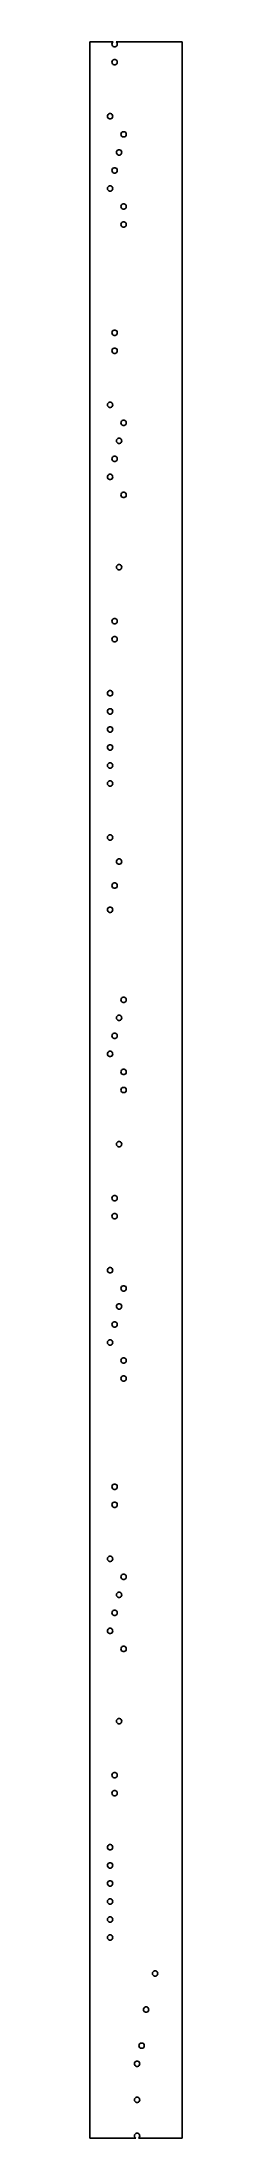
# Model space of a CAD drawing. Header units: metres. Extents: x 0 to 41, y 0 to 930.
import ezdxf

# ---------------------------------------------------------------- set-up
doc = ezdxf.new("R2010")
doc.units = ezdxf.units.M

msp = doc.modelspace()

# ---------------------------------------------------------------- linework, layer by layer
for p, q in [((10.3532, 930), (0, 930)), ((0, 930), (0, 0)), ((9.79999, 929), (9.87236, 929.41)), ((9.87236, 928.59), (9.79999, 929)), ((9.79999, 921), (9.87236, 921.41)), ((9.87236, 920.59), (9.79999, 921)), ((9.87236, 929.41), (10.0807, 929.771)), ((10.0807, 928.229), (9.87236, 928.59)), ((9.87236, 921.41), (10.0807, 921.771)), ((10.0807, 929.771), (10.3532, 930)), ((10.4, 927.961), (10.0807, 928.229)), ((10.0807, 921.771), (10.4, 922.039)), ((10.7916, 927.818), (10.4, 927.961)), ((10.4, 922.039), (10.7916, 922.182)), ((11.2084, 927.818), (10.7916, 927.818)), ((10.7916, 922.182), (11.2084, 922.182)), ((11.6, 927.961), (11.2084, 927.818)), ((11.2084, 922.182), (11.6, 922.039)), ((11.9193, 928.229), (11.6, 927.961)), ((11.6, 922.039), (11.9193, 921.771)), ((41, 930), (11.6467, 930)), ((11.6467, 930), (11.9193, 929.771)), ((11.9193, 929.771), (12.1276, 929.41)), ((12.1276, 928.59), (11.9193, 928.229)), ((11.9193, 921.771), (12.1276, 921.41)), ((12.1276, 929.41), (12.2, 929)), ((12.2, 929), (12.1276, 928.59)), ((12.1276, 921.41), (12.2, 921)), ((12.2, 921), (12.1276, 920.59)), ((41, 0), (41, 930)), ((10.0807, 920.229), (9.87236, 920.59)), ((10.4, 919.961), (10.0807, 920.229)), ((10.7916, 919.818), (10.4, 919.961)), ((11.2084, 919.818), (10.7916, 919.818)), ((11.6, 919.961), (11.2084, 919.818)), ((11.9193, 920.229), (11.6, 919.961)), ((12.1276, 920.59), (11.9193, 920.229)), ((7.79999, 897), (7.87236, 897.41)), ((7.87236, 896.59), (7.79999, 897)), ((7.87236, 897.41), (8.08073, 897.771)), ((8.08073, 896.229), (7.87236, 896.59)), ((8.08073, 897.771), (8.39999, 898.039)), ((8.39999, 895.961), (8.08073, 896.229)), ((8.39999, 898.039), (8.79161, 898.182)), ((8.79161, 895.818), (8.39999, 895.961)), ((8.79161, 898.182), (9.20837, 898.182)), ((9.20837, 895.818), (8.79161, 895.818)), ((9.20837, 898.182), (9.59999, 898.039)), ((9.59999, 895.961), (9.20837, 895.818)), ((9.59999, 898.039), (9.91925, 897.771)), ((9.91925, 896.229), (9.59999, 895.961)), ((9.91925, 897.771), (10.1276, 897.41)), ((10.1276, 896.59), (9.91925, 896.229)), ((10.1276, 897.41), (10.2, 897)), ((10.2, 897), (10.1276, 896.59)), ((13.8, 889), (13.8724, 889.41)), ((13.8724, 888.59), (13.8, 889)), ((13.8724, 889.41), (14.0807, 889.771)), ((14.0807, 888.229), (13.8724, 888.59)), ((14.0807, 889.771), (14.4, 890.039)), ((14.4, 887.961), (14.0807, 888.229)), ((14.4, 890.039), (14.7916, 890.182)), ((14.7916, 887.818), (14.4, 887.961)), ((14.7916, 890.182), (15.2084, 890.182)), ((15.2084, 887.818), (14.7916, 887.818)), ((15.2084, 890.182), (15.6, 890.039)), ((15.6, 887.961), (15.2084, 887.818)), ((15.6, 890.039), (15.9193, 889.771)), ((15.9193, 888.229), (15.6, 887.961)), ((15.9193, 889.771), (16.1276, 889.41)), ((16.1276, 888.59), (15.9193, 888.229)), ((16.1276, 889.41), (16.2, 889)), ((16.2, 889), (16.1276, 888.59)), ((11.8, 881), (11.8724, 881.41)), ((11.8724, 880.59), (11.8, 881)), ((11.8724, 881.41), (12.0807, 881.771)), ((12.0807, 880.229), (11.8724, 880.59)), ((12.0807, 881.771), (12.4, 882.039)), ((12.4, 879.961), (12.0807, 880.229)), ((12.4, 882.039), (12.7916, 882.182)), ((12.7916, 879.818), (12.4, 879.961)), ((12.7916, 882.182), (13.2084, 882.182)), ((13.2084, 879.818), (12.7916, 879.818)), ((13.2084, 882.182), (13.6, 882.039)), ((13.6, 879.961), (13.2084, 879.818)), ((13.6, 882.039), (13.9193, 881.771)), ((13.9193, 880.229), (13.6, 879.961)), ((13.9193, 881.771), (14.1276, 881.41)), ((14.1276, 880.59), (13.9193, 880.229)), ((14.1276, 881.41), (14.2, 881)), ((14.2, 881), (14.1276, 880.59)), ((7.79999, 865), (7.87236, 865.41)), ((7.87236, 864.59), (7.79999, 865)), ((7.87236, 865.41), (8.08073, 865.771)), ((8.08073, 865.771), (8.39999, 866.039)), ((8.39999, 866.039), (8.79161, 866.182)), ((8.79161, 866.182), (9.20837, 866.182)), ((9.20837, 866.182), (9.59999, 866.039)), ((9.59999, 866.039), (9.91925, 865.771)), ((9.79999, 873), (9.87236, 873.41)), ((9.87236, 872.59), (9.79999, 873)), ((9.87236, 873.41), (10.0807, 873.771)), ((10.0807, 872.229), (9.87236, 872.59)), ((9.91925, 865.771), (10.1276, 865.41)), ((10.0807, 873.771), (10.4, 874.039)), ((10.4, 871.961), (10.0807, 872.229)), ((10.1276, 865.41), (10.2, 865)), ((10.2, 865), (10.1276, 864.59)), ((10.4, 874.039), (10.7916, 874.182)), ((10.7916, 871.818), (10.4, 871.961)), ((10.7916, 874.182), (11.2084, 874.182)), ((11.2084, 871.818), (10.7916, 871.818)), ((11.2084, 874.182), (11.6, 874.039)), ((11.6, 871.961), (11.2084, 871.818)), ((11.6, 874.039), (11.9193, 873.771)), ((11.9193, 872.229), (11.6, 871.961)), ((11.9193, 873.771), (12.1276, 873.41)), ((12.1276, 872.59), (11.9193, 872.229)), ((12.1276, 873.41), (12.2, 873)), ((12.2, 873), (12.1276, 872.59)), ((8.08073, 864.229), (7.87236, 864.59)), ((8.39999, 863.961), (8.08073, 864.229)), ((8.79161, 863.818), (8.39999, 863.961)), ((9.20837, 863.818), (8.79161, 863.818)), ((9.59999, 863.961), (9.20837, 863.818)), ((9.91925, 864.229), (9.59999, 863.961)), ((10.1276, 864.59), (9.91925, 864.229)), ((13.8, 857), (13.8724, 857.41)), ((13.8724, 856.59), (13.8, 857)), ((13.8724, 857.41), (14.0807, 857.771)), ((14.0807, 856.229), (13.8724, 856.59)), ((14.0807, 857.771), (14.4, 858.039)), ((14.4, 855.961), (14.0807, 856.229)), ((14.4, 858.039), (14.7916, 858.182)), ((14.7916, 855.818), (14.4, 855.961)), ((14.7916, 858.182), (15.2084, 858.182)), ((15.2084, 855.818), (14.7916, 855.818)), ((15.2084, 858.182), (15.6, 858.039)), ((15.6, 855.961), (15.2084, 855.818)), ((15.6, 858.039), (15.9193, 857.771)), ((15.9193, 856.229), (15.6, 855.961)), ((15.9193, 857.771), (16.1276, 857.41)), ((16.1276, 856.59), (15.9193, 856.229)), ((16.1276, 857.41), (16.2, 857)), ((16.2, 857), (16.1276, 856.59)), ((13.8, 849), (13.8724, 849.41)), ((13.8724, 848.59), (13.8, 849)), ((13.8724, 849.41), (14.0807, 849.771)), ((14.0807, 848.229), (13.8724, 848.59)), ((14.0807, 849.771), (14.4, 850.039)), ((14.4, 847.961), (14.0807, 848.229)), ((14.4, 850.039), (14.7916, 850.182)), ((14.7916, 847.818), (14.4, 847.961)), ((14.7916, 850.182), (15.2084, 850.182)), ((15.2084, 847.818), (14.7916, 847.818)), ((15.2084, 850.182), (15.6, 850.039)), ((15.6, 847.961), (15.2084, 847.818)), ((15.6, 850.039), (15.9193, 849.771)), ((15.9193, 848.229), (15.6, 847.961)), ((15.9193, 849.771), (16.1276, 849.41)), ((16.1276, 848.59), (15.9193, 848.229)), ((16.1276, 849.41), (16.2, 849)), ((16.2, 849), (16.1276, 848.59)), ((9.79999, 801), (9.87236, 801.41)), ((9.87236, 800.59), (9.79999, 801)), ((9.87236, 801.41), (10.0807, 801.771)), ((10.0807, 800.229), (9.87236, 800.59)), ((10.0807, 801.771), (10.4, 802.039)), ((10.4, 799.961), (10.0807, 800.229)), ((10.4, 802.039), (10.7916, 802.182)), ((10.7916, 799.818), (10.4, 799.961)), ((10.7916, 802.182), (11.2084, 802.182)), ((11.2084, 799.818), (10.7916, 799.818)), ((11.2084, 802.182), (11.6, 802.039)), ((11.6, 799.961), (11.2084, 799.818)), ((11.6, 802.039), (11.9193, 801.771)), ((11.9193, 800.229), (11.6, 799.961)), ((11.9193, 801.771), (12.1276, 801.41)), ((12.1276, 800.59), (11.9193, 800.229)), ((12.1276, 801.41), (12.2, 801)), ((12.2, 801), (12.1276, 800.59)), ((9.79999, 793), (9.87236, 793.41)), ((9.87236, 792.59), (9.79999, 793)), ((9.87236, 793.41), (10.0807, 793.771)), ((10.0807, 792.229), (9.87236, 792.59)), ((10.0807, 793.771), (10.4, 794.039)), ((10.4, 791.961), (10.0807, 792.229)), ((10.4, 794.039), (10.7916, 794.182)), ((10.7916, 791.818), (10.4, 791.961)), ((10.7916, 794.182), (11.2084, 794.182)), ((11.2084, 791.818), (10.7916, 791.818)), ((11.2084, 794.182), (11.6, 794.039)), ((11.6, 791.961), (11.2084, 791.818)), ((11.6, 794.039), (11.9193, 793.771)), ((11.9193, 792.229), (11.6, 791.961)), ((11.9193, 793.771), (12.1276, 793.41)), ((12.1276, 792.59), (11.9193, 792.229)), ((12.1276, 793.41), (12.2, 793)), ((12.2, 793), (12.1276, 792.59)), ((7.79999, 769), (7.87236, 769.41)), ((7.87236, 768.59), (7.79999, 769)), ((7.87236, 769.41), (8.08073, 769.771)), ((8.08073, 768.229), (7.87236, 768.59)), ((8.08073, 769.771), (8.39999, 770.039)), ((8.39999, 767.961), (8.08073, 768.229)), ((8.39999, 770.039), (8.79161, 770.182)), ((8.79161, 767.818), (8.39999, 767.961)), ((8.79161, 770.182), (9.20837, 770.182)), ((9.20837, 767.818), (8.79161, 767.818)), ((9.20837, 770.182), (9.59999, 770.039)), ((9.59999, 767.961), (9.20837, 767.818)), ((9.59999, 770.039), (9.91925, 769.771)), ((9.91925, 768.229), (9.59999, 767.961)), ((9.91925, 769.771), (10.1276, 769.41)), ((10.1276, 768.59), (9.91925, 768.229)), ((10.1276, 769.41), (10.2, 769)), ((10.2, 769), (10.1276, 768.59)), ((11.8, 753), (11.8724, 753.41)), ((11.8724, 753.41), (12.0807, 753.771)), ((12.0807, 753.771), (12.4, 754.039)), ((12.4, 754.039), (12.7916, 754.182)), ((12.7916, 754.182), (13.2084, 754.182)), ((13.2084, 754.182), (13.6, 754.039)), ((13.6, 754.039), (13.9193, 753.771)), ((13.8, 761), (13.8724, 761.41)), ((13.8724, 760.59), (13.8, 761)), ((13.8724, 761.41), (14.0807, 761.771)), ((14.0807, 760.229), (13.8724, 760.59)), ((13.9193, 753.771), (14.1276, 753.41)), ((14.0807, 761.771), (14.4, 762.039)), ((14.4, 759.961), (14.0807, 760.229)), ((14.1276, 753.41), (14.2, 753)), ((14.4, 762.039), (14.7916, 762.182)), ((14.7916, 759.818), (14.4, 759.961)), ((14.7916, 762.182), (15.2084, 762.182)), ((15.2084, 759.818), (14.7916, 759.818)), ((15.2084, 762.182), (15.6, 762.039)), ((15.6, 759.961), (15.2084, 759.818)), ((15.6, 762.039), (15.9193, 761.771)), ((15.9193, 760.229), (15.6, 759.961)), ((15.9193, 761.771), (16.1276, 761.41)), ((16.1276, 760.59), (15.9193, 760.229)), ((16.1276, 761.41), (16.2, 761)), ((16.2, 761), (16.1276, 760.59)), ((9.79999, 745), (9.87236, 745.41)), ((9.87236, 744.59), (9.79999, 745)), ((9.87236, 745.41), (10.0807, 745.771)), ((10.0807, 744.229), (9.87236, 744.59)), ((10.0807, 745.771), (10.4, 746.039)), ((10.4, 743.961), (10.0807, 744.229)), ((10.4, 746.039), (10.7916, 746.182)), ((10.7916, 746.182), (11.2084, 746.182)), ((11.2084, 746.182), (11.6, 746.039)), ((11.6, 746.039), (11.9193, 745.771)), ((11.9193, 744.229), (11.6, 743.961)), ((11.8724, 752.59), (11.8, 753)), ((12.0807, 752.229), (11.8724, 752.59)), ((11.9193, 745.771), (12.1276, 745.41)), ((12.1276, 744.59), (11.9193, 744.229)), ((12.4, 751.961), (12.0807, 752.229)), ((12.1276, 745.41), (12.2, 745)), ((12.2, 745), (12.1276, 744.59)), ((12.7916, 751.818), (12.4, 751.961)), ((13.2084, 751.818), (12.7916, 751.818)), ((13.6, 751.961), (13.2084, 751.818)), ((13.9193, 752.229), (13.6, 751.961)), ((14.1276, 752.59), (13.9193, 752.229)), ((14.2, 753), (14.1276, 752.59)), ((7.79999, 737), (7.87236, 737.41)), ((7.87236, 736.59), (7.79999, 737)), ((7.87236, 737.41), (8.08073, 737.771)), ((8.08073, 736.229), (7.87236, 736.59)), ((8.08073, 737.771), (8.39999, 738.039)), ((8.39999, 735.961), (8.08073, 736.229)), ((8.39999, 738.039), (8.79161, 738.182)), ((8.79161, 735.818), (8.39999, 735.961)), ((8.79161, 738.182), (9.20837, 738.182)), ((9.20837, 735.818), (8.79161, 735.818)), ((9.20837, 738.182), (9.59999, 738.039)), ((9.59999, 735.961), (9.20837, 735.818)), ((9.59999, 738.039), (9.91925, 737.771)), ((9.91925, 736.229), (9.59999, 735.961)), ((9.91925, 737.771), (10.1276, 737.41)), ((10.1276, 736.59), (9.91925, 736.229)), ((10.1276, 737.41), (10.2, 737)), ((10.2, 737), (10.1276, 736.59)), ((10.7916, 743.818), (10.4, 743.961)), ((11.2084, 743.818), (10.7916, 743.818)), ((11.6, 743.961), (11.2084, 743.818)), ((13.8, 729), (13.8724, 729.41)), ((13.8724, 728.59), (13.8, 729)), ((13.8724, 729.41), (14.0807, 729.771)), ((14.0807, 728.229), (13.8724, 728.59)), ((14.0807, 729.771), (14.4, 730.039)), ((14.4, 727.961), (14.0807, 728.229)), ((14.4, 730.039), (14.7916, 730.182)), ((14.7916, 727.818), (14.4, 727.961)), ((14.7916, 730.182), (15.2084, 730.182)), ((15.2084, 727.818), (14.7916, 727.818)), ((15.2084, 730.182), (15.6, 730.039)), ((15.6, 727.961), (15.2084, 727.818)), ((15.6, 730.039), (15.9193, 729.771)), ((15.9193, 728.229), (15.6, 727.961)), ((15.9193, 729.771), (16.1276, 729.41)), ((16.1276, 728.59), (15.9193, 728.229)), ((16.1276, 729.41), (16.2, 729)), ((16.2, 729), (16.1276, 728.59)), ((11.8724, 697.41), (12.0807, 697.771)), ((12.0807, 697.771), (12.4, 698.039)), ((12.4, 698.039), (12.7916, 698.182)), ((12.7916, 698.182), (13.2084, 698.182)), ((13.2084, 698.182), (13.6, 698.039)), ((13.6, 698.039), (13.9193, 697.771)), ((13.9193, 697.771), (14.1276, 697.41)), ((11.8, 697), (11.8724, 697.41)), ((11.8724, 696.59), (11.8, 697)), ((12.0807, 696.229), (11.8724, 696.59)), ((12.4, 695.961), (12.0807, 696.229)), ((12.7916, 695.818), (12.4, 695.961)), ((13.2084, 695.818), (12.7916, 695.818)), ((13.6, 695.961), (13.2084, 695.818)), ((13.9193, 696.229), (13.6, 695.961)), ((14.1276, 696.59), (13.9193, 696.229)), ((14.1276, 697.41), (14.2, 697)), ((14.2, 697), (14.1276, 696.59)), ((9.79999, 673), (9.87236, 673.41)), ((9.87236, 672.59), (9.79999, 673)), ((9.87236, 673.41), (10.0807, 673.771)), ((10.0807, 672.229), (9.87236, 672.59)), ((10.0807, 673.771), (10.4, 674.039)), ((10.4, 671.961), (10.0807, 672.229)), ((10.4, 674.039), (10.7916, 674.182)), ((10.7916, 671.818), (10.4, 671.961)), ((10.7916, 674.182), (11.2084, 674.182)), ((11.2084, 671.818), (10.7916, 671.818)), ((11.2084, 674.182), (11.6, 674.039)), ((11.6, 671.961), (11.2084, 671.818)), ((11.6, 674.039), (11.9193, 673.771)), ((11.9193, 672.229), (11.6, 671.961)), ((11.9193, 673.771), (12.1276, 673.41)), ((12.1276, 672.59), (11.9193, 672.229)), ((12.1276, 673.41), (12.2, 673)), ((12.2, 673), (12.1276, 672.59)), ((9.79999, 665), (9.87236, 665.41)), ((9.87236, 664.59), (9.79999, 665)), ((9.87236, 665.41), (10.0807, 665.771)), ((10.0807, 664.229), (9.87236, 664.59)), ((10.0807, 665.771), (10.4, 666.039)), ((10.4, 663.961), (10.0807, 664.229)), ((10.4, 666.039), (10.7916, 666.182)), ((10.7916, 663.818), (10.4, 663.961)), ((10.7916, 666.182), (11.2084, 666.182)), ((11.2084, 663.818), (10.7916, 663.818)), ((11.2084, 666.182), (11.6, 666.039)), ((11.6, 663.961), (11.2084, 663.818)), ((11.6, 666.039), (11.9193, 665.771)), ((11.9193, 664.229), (11.6, 663.961)), ((11.9193, 665.771), (12.1276, 665.41)), ((12.1276, 664.59), (11.9193, 664.229)), ((12.1276, 665.41), (12.2, 665)), ((12.2, 665), (12.1276, 664.59)), ((7.87236, 641.41), (8.08073, 641.771)), ((8.08073, 641.771), (8.39999, 642.039)), ((8.39999, 642.039), (8.79161, 642.182)), ((8.79161, 642.182), (9.20837, 642.182)), ((9.20837, 642.182), (9.59999, 642.039)), ((9.59999, 642.039), (9.91925, 641.771)), ((9.91925, 641.771), (10.1276, 641.41)), ((7.79999, 641), (7.87236, 641.41)), ((7.87236, 640.59), (7.79999, 641)), ((7.79999, 633), (7.87236, 633.41)), ((7.87236, 632.59), (7.79999, 633)), ((8.08073, 640.229), (7.87236, 640.59)), ((7.87236, 633.41), (8.08073, 633.771)), ((8.08073, 632.229), (7.87236, 632.59)), ((8.39999, 639.961), (8.08073, 640.229)), ((8.08073, 633.771), (8.39999, 634.039)), ((8.79161, 639.818), (8.39999, 639.961)), ((8.39999, 634.039), (8.79161, 634.182)), ((9.20837, 639.818), (8.79161, 639.818)), ((8.79161, 634.182), (9.20837, 634.182)), ((9.59999, 639.961), (9.20837, 639.818)), ((9.20837, 634.182), (9.59999, 634.039)), ((9.91925, 640.229), (9.59999, 639.961)), ((9.59999, 634.039), (9.91925, 633.771)), ((10.1276, 640.59), (9.91925, 640.229)), ((9.91925, 633.771), (10.1276, 633.41)), ((10.1276, 632.59), (9.91925, 632.229)), ((10.1276, 641.41), (10.2, 641)), ((10.2, 641), (10.1276, 640.59)), ((10.1276, 633.41), (10.2, 633)), ((10.2, 633), (10.1276, 632.59)), ((7.79999, 625), (7.87236, 625.41)), ((7.87236, 624.59), (7.79999, 625)), ((7.87236, 625.41), (8.08073, 625.771)), ((8.08073, 624.229), (7.87236, 624.59)), ((8.39999, 631.961), (8.08073, 632.229)), ((8.08073, 625.771), (8.39999, 626.039)), ((8.39999, 623.961), (8.08073, 624.229)), ((8.79161, 631.818), (8.39999, 631.961)), ((8.39999, 626.039), (8.79161, 626.182)), ((8.79161, 623.818), (8.39999, 623.961)), ((9.20837, 631.818), (8.79161, 631.818)), ((8.79161, 626.182), (9.20837, 626.182)), ((9.20837, 623.818), (8.79161, 623.818)), ((9.59999, 631.961), (9.20837, 631.818)), ((9.20837, 626.182), (9.59999, 626.039)), ((9.59999, 623.961), (9.20837, 623.818)), ((9.91925, 632.229), (9.59999, 631.961)), ((9.59999, 626.039), (9.91925, 625.771)), ((9.91925, 624.229), (9.59999, 623.961)), ((9.91925, 625.771), (10.1276, 625.41)), ((10.1276, 624.59), (9.91925, 624.229)), ((10.1276, 625.41), (10.2, 625)), ((10.2, 625), (10.1276, 624.59)), ((7.79999, 617), (7.87236, 617.41)), ((7.87236, 616.59), (7.79999, 617)), ((7.87236, 617.41), (8.08073, 617.771)), ((8.08073, 616.229), (7.87236, 616.59)), ((8.08073, 617.771), (8.39999, 618.039)), ((8.39999, 615.961), (8.08073, 616.229)), ((8.39999, 618.039), (8.79161, 618.182)), ((8.79161, 615.818), (8.39999, 615.961)), ((8.79161, 618.182), (9.20837, 618.182)), ((9.20837, 615.818), (8.79161, 615.818)), ((9.20837, 618.182), (9.59999, 618.039)), ((9.59999, 615.961), (9.20837, 615.818)), ((9.59999, 618.039), (9.91925, 617.771)), ((9.91925, 616.229), (9.59999, 615.961)), ((9.91925, 617.771), (10.1276, 617.41)), ((10.1276, 616.59), (9.91925, 616.229)), ((10.1276, 617.41), (10.2, 617)), ((10.2, 617), (10.1276, 616.59)), ((7.79999, 609), (7.87236, 609.41)), ((7.87236, 608.59), (7.79999, 609)), ((7.87236, 609.41), (8.08073, 609.771)), ((8.08073, 608.229), (7.87236, 608.59)), ((8.08073, 609.771), (8.39999, 610.039)), ((8.39999, 607.961), (8.08073, 608.229)), ((8.39999, 610.039), (8.79161, 610.182)), ((8.79161, 607.818), (8.39999, 607.961)), ((8.79161, 610.182), (9.20837, 610.182)), ((9.20837, 607.818), (8.79161, 607.818)), ((9.20837, 610.182), (9.59999, 610.039)), ((9.59999, 607.961), (9.20837, 607.818)), ((9.59999, 610.039), (9.91925, 609.771)), ((9.91925, 608.229), (9.59999, 607.961)), ((9.91925, 609.771), (10.1276, 609.41)), ((10.1276, 608.59), (9.91925, 608.229)), ((10.1276, 609.41), (10.2, 609)), ((10.2, 609), (10.1276, 608.59)), ((7.79999, 601), (7.87236, 601.41)), ((7.87236, 600.59), (7.79999, 601)), ((7.87236, 601.41), (8.08073, 601.771)), ((8.08073, 600.229), (7.87236, 600.59)), ((8.08073, 601.771), (8.39999, 602.039)), ((8.39999, 599.961), (8.08073, 600.229)), ((8.39999, 602.039), (8.79161, 602.182)), ((8.79161, 599.818), (8.39999, 599.961)), ((8.79161, 602.182), (9.20837, 602.182)), ((9.20837, 599.818), (8.79161, 599.818)), ((9.20837, 602.182), (9.59999, 602.039)), ((9.59999, 599.961), (9.20837, 599.818)), ((9.59999, 602.039), (9.91925, 601.771)), ((9.91925, 600.229), (9.59999, 599.961)), ((9.91925, 601.771), (10.1276, 601.41)), ((10.1276, 600.59), (9.91925, 600.229)), ((10.1276, 601.41), (10.2, 601)), ((10.2, 601), (10.1276, 600.59)), ((7.79999, 577), (7.87236, 577.41)), ((7.87236, 576.59), (7.79999, 577)), ((7.87236, 577.41), (8.08073, 577.771)), ((8.08073, 577.771), (8.39999, 578.039)), ((8.39999, 578.039), (8.79161, 578.182)), ((8.79161, 578.182), (9.20837, 578.182)), ((9.20837, 578.182), (9.59999, 578.039)), ((9.59999, 578.039), (9.91925, 577.771)), ((9.91925, 577.771), (10.1276, 577.41)), ((10.1276, 577.41), (10.2, 577)), ((10.2, 577), (10.1276, 576.59)), ((8.08073, 576.229), (7.87236, 576.59)), ((8.39999, 575.961), (8.08073, 576.229)), ((8.79161, 575.818), (8.39999, 575.961)), ((9.20837, 575.818), (8.79161, 575.818)), ((9.59999, 575.961), (9.20837, 575.818)), ((9.91925, 576.229), (9.59999, 575.961)), ((10.1276, 576.59), (9.91925, 576.229)), ((12.0807, 567.105), (12.4, 567.372)), ((12.4, 567.372), (12.7916, 567.515)), ((12.7916, 567.515), (13.2084, 567.515)), ((13.2084, 567.515), (13.6, 567.372)), ((13.6, 567.372), (13.9193, 567.105)), ((11.8, 566.333), (11.8724, 566.744)), ((11.8724, 565.923), (11.8, 566.333)), ((11.8724, 566.744), (12.0807, 567.105)), ((12.0807, 565.562), (11.8724, 565.923)), ((12.4, 565.294), (12.0807, 565.562)), ((12.7916, 565.151), (12.4, 565.294)), ((13.2084, 565.151), (12.7916, 565.151)), ((13.6, 565.294), (13.2084, 565.151)), ((13.9193, 565.562), (13.6, 565.294)), ((13.9193, 567.105), (14.1276, 566.744)), ((14.1276, 565.923), (13.9193, 565.562)), ((14.1276, 566.744), (14.2, 566.333)), ((14.2, 566.333), (14.1276, 565.923)), ((9.79999, 555.667), (9.87236, 556.077)), ((9.87236, 555.256), (9.79999, 555.667)), ((9.87236, 556.077), (10.0807, 556.438)), ((10.0807, 554.895), (9.87236, 555.256)), ((10.0807, 556.438), (10.4, 556.706)), ((10.4, 554.627), (10.0807, 554.895)), ((10.4, 556.706), (10.7916, 556.848)), ((10.7916, 554.485), (10.4, 554.627)), ((10.7916, 556.848), (11.2084, 556.848)), ((11.2084, 554.485), (10.7916, 554.485)), ((11.2084, 556.848), (11.6, 556.706)), ((11.6, 554.627), (11.2084, 554.485)), ((11.6, 556.706), (11.9193, 556.438)), ((11.9193, 554.895), (11.6, 554.627)), ((11.9193, 556.438), (12.1276, 556.077)), ((12.1276, 555.256), (11.9193, 554.895)), ((12.1276, 556.077), (12.2, 555.667)), ((12.2, 555.667), (12.1276, 555.256)), ((7.79999, 545), (7.87236, 545.41)), ((7.87236, 544.59), (7.79999, 545)), ((7.87236, 545.41), (8.08073, 545.771)), ((8.08073, 544.229), (7.87236, 544.59)), ((8.08073, 545.771), (8.39999, 546.039)), ((8.39999, 543.961), (8.08073, 544.229)), ((8.39999, 546.039), (8.79161, 546.182)), ((8.79161, 543.818), (8.39999, 543.961)), ((8.79161, 546.182), (9.20837, 546.182)), ((9.20837, 543.818), (8.79161, 543.818)), ((9.20837, 546.182), (9.59999, 546.039)), ((9.59999, 543.961), (9.20837, 543.818)), ((9.59999, 546.039), (9.91925, 545.771)), ((9.91925, 544.229), (9.59999, 543.961)), ((9.91925, 545.771), (10.1276, 545.41)), ((10.1276, 544.59), (9.91925, 544.229)), ((10.1276, 545.41), (10.2, 545)), ((10.2, 545), (10.1276, 544.59)), ((13.8, 505), (13.8724, 505.41)), ((13.8724, 504.59), (13.8, 505)), ((13.8724, 505.41), (14.0807, 505.771)), ((14.0807, 504.229), (13.8724, 504.59)), ((14.0807, 505.771), (14.4, 506.039)), ((14.4, 503.961), (14.0807, 504.229)), ((14.4, 506.039), (14.7916, 506.182)), ((14.7916, 503.818), (14.4, 503.961)), ((14.7916, 506.182), (15.2084, 506.182)), ((15.2084, 503.818), (14.7916, 503.818)), ((15.2084, 506.182), (15.6, 506.039)), ((15.6, 503.961), (15.2084, 503.818)), ((15.6, 506.039), (15.9193, 505.771)), ((15.9193, 504.229), (15.6, 503.961)), ((15.9193, 505.771), (16.1276, 505.41)), ((16.1276, 504.59), (15.9193, 504.229)), ((16.1276, 505.41), (16.2, 505)), ((16.2, 505), (16.1276, 504.59)), ((11.8, 497), (11.8724, 497.41)), ((11.8724, 496.59), (11.8, 497)), ((11.8724, 497.41), (12.0807, 497.771)), ((12.0807, 496.229), (11.8724, 496.59)), ((12.0807, 497.771), (12.4, 498.039)), ((12.4, 495.961), (12.0807, 496.229)), ((12.4, 498.039), (12.7916, 498.182)), ((12.7916, 495.818), (12.4, 495.961)), ((12.7916, 498.182), (13.2084, 498.182)), ((13.2084, 495.818), (12.7916, 495.818)), ((13.2084, 498.182), (13.6, 498.039)), ((13.6, 495.961), (13.2084, 495.818)), ((13.6, 498.039), (13.9193, 497.771)), ((13.9193, 496.229), (13.6, 495.961)), ((13.9193, 497.771), (14.1276, 497.41)), ((14.1276, 496.59), (13.9193, 496.229)), ((14.1276, 497.41), (14.2, 497)), ((14.2, 497), (14.1276, 496.59)), ((9.79999, 489), (9.87236, 489.41)), ((9.87236, 488.59), (9.79999, 489)), ((9.87236, 489.41), (10.0807, 489.771)), ((10.0807, 488.229), (9.87236, 488.59)), ((10.0807, 489.771), (10.4, 490.039)), ((10.4, 487.961), (10.0807, 488.229)), ((10.4, 490.039), (10.7916, 490.182)), ((10.7916, 487.818), (10.4, 487.961)), ((10.7916, 490.182), (11.2084, 490.182)), ((11.2084, 487.818), (10.7916, 487.818)), ((11.2084, 490.182), (11.6, 490.039)), ((11.6, 487.961), (11.2084, 487.818)), ((11.6, 490.039), (11.9193, 489.771)), ((11.9193, 488.229), (11.6, 487.961)), ((11.9193, 489.771), (12.1276, 489.41)), ((12.1276, 488.59), (11.9193, 488.229)), ((12.1276, 489.41), (12.2, 489)), ((12.2, 489), (12.1276, 488.59)), ((7.79999, 481), (7.87236, 481.41)), ((7.87236, 480.59), (7.79999, 481)), ((7.87236, 481.41), (8.08073, 481.771)), ((8.08073, 480.229), (7.87236, 480.59)), ((8.08073, 481.771), (8.39999, 482.039)), ((8.39999, 479.961), (8.08073, 480.229)), ((8.39999, 482.039), (8.79161, 482.182)), ((8.79161, 479.818), (8.39999, 479.961)), ((8.79161, 482.182), (9.20837, 482.182)), ((9.20837, 479.818), (8.79161, 479.818)), ((9.20837, 482.182), (9.59999, 482.039)), ((9.59999, 479.961), (9.20837, 479.818)), ((9.59999, 482.039), (9.91925, 481.771)), ((9.91925, 480.229), (9.59999, 479.961)), ((9.91925, 481.771), (10.1276, 481.41)), ((10.1276, 480.59), (9.91925, 480.229)), ((10.1276, 481.41), (10.2, 481)), ((10.2, 481), (10.1276, 480.59)), ((13.8, 473), (13.8724, 473.41)), ((13.8724, 472.59), (13.8, 473)), ((13.8, 465), (13.8724, 465.41)), ((13.8724, 473.41), (14.0807, 473.771)), ((14.0807, 472.229), (13.8724, 472.59)), ((13.8724, 465.41), (14.0807, 465.771)), ((14.0807, 473.771), (14.4, 474.039)), ((14.4, 471.961), (14.0807, 472.229)), ((14.0807, 465.771), (14.4, 466.039)), ((14.4, 474.039), (14.7916, 474.182)), ((14.7916, 471.818), (14.4, 471.961)), ((14.4, 466.039), (14.7916, 466.182)), ((14.7916, 474.182), (15.2084, 474.182)), ((15.2084, 471.818), (14.7916, 471.818)), ((14.7916, 466.182), (15.2084, 466.182)), ((15.2084, 474.182), (15.6, 474.039)), ((15.6, 471.961), (15.2084, 471.818)), ((15.2084, 466.182), (15.6, 466.039)), ((15.6, 474.039), (15.9193, 473.771)), ((15.9193, 472.229), (15.6, 471.961)), ((15.6, 466.039), (15.9193, 465.771)), ((15.9193, 473.771), (16.1276, 473.41)), ((16.1276, 472.59), (15.9193, 472.229)), ((15.9193, 465.771), (16.1276, 465.41)), ((16.1276, 473.41), (16.2, 473)), ((16.2, 473), (16.1276, 472.59)), ((16.1276, 465.41), (16.2, 465)), ((13.8724, 464.59), (13.8, 465)), ((14.0807, 464.229), (13.8724, 464.59)), ((14.4, 463.961), (14.0807, 464.229)), ((14.7916, 463.818), (14.4, 463.961)), ((15.2084, 463.818), (14.7916, 463.818)), ((15.6, 463.961), (15.2084, 463.818)), ((15.9193, 464.229), (15.6, 463.961)), ((16.1276, 464.59), (15.9193, 464.229)), ((16.2, 465), (16.1276, 464.59)), ((11.8, 441), (11.8724, 441.41)), ((11.8724, 440.59), (11.8, 441)), ((11.8724, 441.41), (12.0807, 441.771)), ((12.0807, 440.229), (11.8724, 440.59)), ((12.0807, 441.771), (12.4, 442.039)), ((12.4, 439.961), (12.0807, 440.229)), ((12.4, 442.039), (12.7916, 442.182)), ((12.7916, 439.818), (12.4, 439.961)), ((12.7916, 442.182), (13.2084, 442.182)), ((13.2084, 439.818), (12.7916, 439.818)), ((13.2084, 442.182), (13.6, 442.039)), ((13.6, 439.961), (13.2084, 439.818)), ((13.6, 442.039), (13.9193, 441.771)), ((13.9193, 440.229), (13.6, 439.961)), ((13.9193, 441.771), (14.1276, 441.41)), ((14.1276, 440.59), (13.9193, 440.229)), ((14.1276, 441.41), (14.2, 441)), ((14.2, 441), (14.1276, 440.59)), ((9.79999, 417), (9.87236, 417.41)), ((9.87236, 416.59), (9.79999, 417)), ((9.79999, 409), (9.87236, 409.41)), ((9.87236, 417.41), (10.0807, 417.771)), ((10.0807, 416.229), (9.87236, 416.59)), ((9.87236, 409.41), (10.0807, 409.771)), ((10.0807, 417.771), (10.4, 418.039)), ((10.4, 415.961), (10.0807, 416.229)), ((10.0807, 409.771), (10.4, 410.039)), ((10.4, 418.039), (10.7916, 418.182)), ((10.7916, 415.818), (10.4, 415.961)), ((10.4, 410.039), (10.7916, 410.182)), ((10.7916, 418.182), (11.2084, 418.182)), ((11.2084, 415.818), (10.7916, 415.818)), ((10.7916, 410.182), (11.2084, 410.182)), ((11.2084, 418.182), (11.6, 418.039)), ((11.6, 415.961), (11.2084, 415.818)), ((11.2084, 410.182), (11.6, 410.039)), ((11.6, 418.039), (11.9193, 417.771)), ((11.9193, 416.229), (11.6, 415.961)), ((11.6, 410.039), (11.9193, 409.771)), ((11.9193, 417.771), (12.1276, 417.41)), ((12.1276, 416.59), (11.9193, 416.229)), ((11.9193, 409.771), (12.1276, 409.41)), ((12.1276, 417.41), (12.2, 417)), ((12.2, 417), (12.1276, 416.59)), ((12.1276, 409.41), (12.2, 409)), ((9.87236, 408.59), (9.79999, 409)), ((10.0807, 408.229), (9.87236, 408.59)), ((10.4, 407.961), (10.0807, 408.229)), ((10.7916, 407.818), (10.4, 407.961)), ((11.2084, 407.818), (10.7916, 407.818)), ((11.6, 407.961), (11.2084, 407.818)), ((11.9193, 408.229), (11.6, 407.961)), ((12.1276, 408.59), (11.9193, 408.229)), ((12.2, 409), (12.1276, 408.59)), ((7.79999, 385), (7.87236, 385.41)), ((7.87236, 384.59), (7.79999, 385)), ((7.87236, 385.41), (8.08073, 385.771)), ((8.08073, 384.229), (7.87236, 384.59)), ((8.08073, 385.771), (8.39999, 386.039)), ((8.39999, 383.961), (8.08073, 384.229)), ((8.39999, 386.039), (8.79161, 386.182)), ((8.79161, 383.818), (8.39999, 383.961)), ((8.79161, 386.182), (9.20837, 386.182)), ((9.20837, 383.818), (8.79161, 383.818)), ((9.20837, 386.182), (9.59999, 386.039)), ((9.59999, 383.961), (9.20837, 383.818)), ((9.59999, 386.039), (9.91925, 385.771)), ((9.91925, 384.229), (9.59999, 383.961)), ((9.91925, 385.771), (10.1276, 385.41)), ((10.1276, 384.59), (9.91925, 384.229)), ((10.1276, 385.41), (10.2, 385)), ((10.2, 385), (10.1276, 384.59)), ((13.8, 377), (13.8724, 377.41)), ((13.8724, 376.59), (13.8, 377)), ((13.8724, 377.41), (14.0807, 377.771)), ((14.0807, 376.229), (13.8724, 376.59)), ((14.0807, 377.771), (14.4, 378.039)), ((14.4, 375.961), (14.0807, 376.229)), ((14.4, 378.039), (14.7916, 378.182)), ((14.7916, 375.818), (14.4, 375.961)), ((14.7916, 378.182), (15.2084, 378.182)), ((15.2084, 375.818), (14.7916, 375.818)), ((15.2084, 378.182), (15.6, 378.039)), ((15.6, 375.961), (15.2084, 375.818)), ((15.6, 378.039), (15.9193, 377.771)), ((15.9193, 376.229), (15.6, 375.961)), ((15.9193, 377.771), (16.1276, 377.41)), ((16.1276, 376.59), (15.9193, 376.229)), ((16.1276, 377.41), (16.2, 377)), ((16.2, 377), (16.1276, 376.59)), ((11.8, 369), (11.8724, 369.41)), ((11.8724, 368.59), (11.8, 369)), ((11.8724, 369.41), (12.0807, 369.771)), ((12.0807, 368.229), (11.8724, 368.59)), ((12.0807, 369.771), (12.4, 370.039)), ((12.4, 367.961), (12.0807, 368.229)), ((12.4, 370.039), (12.7916, 370.182)), ((12.7916, 367.818), (12.4, 367.961)), ((12.7916, 370.182), (13.2084, 370.182)), ((13.2084, 367.818), (12.7916, 367.818)), ((13.2084, 370.182), (13.6, 370.039)), ((13.6, 367.961), (13.2084, 367.818)), ((13.6, 370.039), (13.9193, 369.771)), ((13.9193, 368.229), (13.6, 367.961)), ((13.9193, 369.771), (14.1276, 369.41)), ((14.1276, 368.59), (13.9193, 368.229)), ((14.1276, 369.41), (14.2, 369)), ((14.2, 369), (14.1276, 368.59)), ((7.79999, 353), (7.87236, 353.41)), ((7.87236, 353.41), (8.08073, 353.771)), ((8.08073, 353.771), (8.39999, 354.039)), ((8.39999, 354.039), (8.79161, 354.182)), ((8.79161, 354.182), (9.20837, 354.182)), ((9.20837, 354.182), (9.59999, 354.039)), ((9.59999, 354.039), (9.91925, 353.771)), ((9.79999, 361), (9.87236, 361.41)), ((9.87236, 360.59), (9.79999, 361)), ((9.87236, 361.41), (10.0807, 361.771)), ((10.0807, 360.229), (9.87236, 360.59)), ((9.91925, 353.771), (10.1276, 353.41)), ((10.0807, 361.771), (10.4, 362.039)), ((10.4, 359.961), (10.0807, 360.229)), ((10.1276, 353.41), (10.2, 353)), ((10.4, 362.039), (10.7916, 362.182)), ((10.7916, 359.818), (10.4, 359.961)), ((10.7916, 362.182), (11.2084, 362.182)), ((11.2084, 359.818), (10.7916, 359.818)), ((11.2084, 362.182), (11.6, 362.039)), ((11.6, 359.961), (11.2084, 359.818)), ((11.6, 362.039), (11.9193, 361.771)), ((11.9193, 360.229), (11.6, 359.961)), ((11.9193, 361.771), (12.1276, 361.41)), ((12.1276, 360.59), (11.9193, 360.229)), ((12.1276, 361.41), (12.2, 361)), ((12.2, 361), (12.1276, 360.59)), ((7.87236, 352.59), (7.79999, 353)), ((8.08073, 352.229), (7.87236, 352.59)), ((8.39999, 351.961), (8.08073, 352.229)), ((8.79161, 351.818), (8.39999, 351.961)), ((9.20837, 351.818), (8.79161, 351.818)), ((9.59999, 351.961), (9.20837, 351.818)), ((9.91925, 352.229), (9.59999, 351.961)), ((10.1276, 352.59), (9.91925, 352.229)), ((10.2, 353), (10.1276, 352.59)), ((13.8, 345), (13.8724, 345.41)), ((13.8724, 344.59), (13.8, 345)), ((13.8724, 345.41), (14.0807, 345.771)), ((14.0807, 344.229), (13.8724, 344.59)), ((14.0807, 345.771), (14.4, 346.039)), ((14.4, 343.961), (14.0807, 344.229)), ((14.4, 346.039), (14.7916, 346.182)), ((14.7916, 346.182), (15.2084, 346.182)), ((15.2084, 346.182), (15.6, 346.039)), ((15.6, 346.039), (15.9193, 345.771)), ((15.9193, 344.229), (15.6, 343.961)), ((15.9193, 345.771), (16.1276, 345.41)), ((16.1276, 344.59), (15.9193, 344.229)), ((16.1276, 345.41), (16.2, 345)), ((16.2, 345), (16.1276, 344.59)), ((13.8, 337), (13.8724, 337.41)), ((13.8724, 336.59), (13.8, 337)), ((13.8724, 337.41), (14.0807, 337.771)), ((14.0807, 336.229), (13.8724, 336.59)), ((14.0807, 337.771), (14.4, 338.039)), ((14.4, 335.961), (14.0807, 336.229)), ((14.7916, 343.818), (14.4, 343.961)), ((14.4, 338.039), (14.7916, 338.182)), ((14.7916, 335.818), (14.4, 335.961)), ((15.2084, 343.818), (14.7916, 343.818)), ((14.7916, 338.182), (15.2084, 338.182)), ((15.2084, 335.818), (14.7916, 335.818)), ((15.6, 343.961), (15.2084, 343.818)), ((15.2084, 338.182), (15.6, 338.039)), ((15.6, 335.961), (15.2084, 335.818)), ((15.6, 338.039), (15.9193, 337.771)), ((15.9193, 336.229), (15.6, 335.961)), ((15.9193, 337.771), (16.1276, 337.41)), ((16.1276, 336.59), (15.9193, 336.229)), ((16.1276, 337.41), (16.2, 337)), ((16.2, 337), (16.1276, 336.59)), ((9.79999, 289), (9.87236, 289.41)), ((9.87236, 288.59), (9.79999, 289)), ((9.87236, 289.41), (10.0807, 289.771)), ((10.0807, 288.229), (9.87236, 288.59)), ((10.0807, 289.771), (10.4, 290.039)), ((10.4, 290.039), (10.7916, 290.182)), ((10.7916, 290.182), (11.2084, 290.182)), ((11.2084, 290.182), (11.6, 290.039)), ((11.6, 290.039), (11.9193, 289.771)), ((11.9193, 289.771), (12.1276, 289.41)), ((12.1276, 288.59), (11.9193, 288.229)), ((12.1276, 289.41), (12.2, 289)), ((12.2, 289), (12.1276, 288.59)), ((9.79999, 281), (9.87236, 281.41)), ((9.87236, 280.59), (9.79999, 281)), ((9.87236, 281.41), (10.0807, 281.771)), ((10.0807, 280.229), (9.87236, 280.59)), ((10.4, 287.961), (10.0807, 288.229)), ((10.0807, 281.771), (10.4, 282.039)), ((10.4, 279.961), (10.0807, 280.229)), ((10.7916, 287.818), (10.4, 287.961)), ((10.4, 282.039), (10.7916, 282.182)), ((10.7916, 279.818), (10.4, 279.961)), ((11.2084, 287.818), (10.7916, 287.818)), ((10.7916, 282.182), (11.2084, 282.182)), ((11.2084, 279.818), (10.7916, 279.818)), ((11.6, 287.961), (11.2084, 287.818)), ((11.2084, 282.182), (11.6, 282.039)), ((11.6, 279.961), (11.2084, 279.818)), ((11.9193, 288.229), (11.6, 287.961)), ((11.6, 282.039), (11.9193, 281.771)), ((11.9193, 280.229), (11.6, 279.961)), ((11.9193, 281.771), (12.1276, 281.41)), ((12.1276, 280.59), (11.9193, 280.229)), ((12.1276, 281.41), (12.2, 281)), ((12.2, 281), (12.1276, 280.59)), ((7.79999, 257), (7.87236, 257.41)), ((7.87236, 256.59), (7.79999, 257)), ((7.87236, 257.41), (8.08073, 257.771)), ((8.08073, 256.229), (7.87236, 256.59)), ((8.08073, 257.771), (8.39999, 258.039)), ((8.39999, 255.961), (8.08073, 256.229)), ((8.39999, 258.039), (8.79161, 258.182)), ((8.79161, 255.818), (8.39999, 255.961)), ((8.79161, 258.182), (9.20837, 258.182)), ((9.20837, 255.818), (8.79161, 255.818)), ((9.20837, 258.182), (9.59999, 258.039)), ((9.59999, 255.961), (9.20837, 255.818)), ((9.59999, 258.039), (9.91925, 257.771)), ((9.91925, 256.229), (9.59999, 255.961)), ((9.91925, 257.771), (10.1276, 257.41)), ((10.1276, 256.59), (9.91925, 256.229)), ((10.1276, 257.41), (10.2, 257)), ((10.2, 257), (10.1276, 256.59)), ((12.0807, 241.771), (12.4, 242.039)), ((12.4, 242.039), (12.7916, 242.182)), ((12.7916, 242.182), (13.2084, 242.182)), ((13.2084, 242.182), (13.6, 242.039)), ((13.6, 242.039), (13.9193, 241.771)), ((13.8, 249), (13.8724, 249.41)), ((13.8724, 248.59), (13.8, 249)), ((13.8724, 249.41), (14.0807, 249.771)), ((14.0807, 248.229), (13.8724, 248.59)), ((14.0807, 249.771), (14.4, 250.039)), ((14.4, 247.961), (14.0807, 248.229)), ((14.4, 250.039), (14.7916, 250.182)), ((14.7916, 247.818), (14.4, 247.961)), ((14.7916, 250.182), (15.2084, 250.182)), ((15.2084, 247.818), (14.7916, 247.818)), ((15.2084, 250.182), (15.6, 250.039)), ((15.6, 247.961), (15.2084, 247.818)), ((15.6, 250.039), (15.9193, 249.771)), ((15.9193, 248.229), (15.6, 247.961)), ((15.9193, 249.771), (16.1276, 249.41)), ((16.1276, 248.59), (15.9193, 248.229)), ((16.1276, 249.41), (16.2, 249)), ((16.2, 249), (16.1276, 248.59)), ((9.79999, 233), (9.87236, 233.41)), ((9.87236, 232.59), (9.79999, 233)), ((9.87236, 233.41), (10.0807, 233.771)), ((10.0807, 232.229), (9.87236, 232.59)), ((10.0807, 233.771), (10.4, 234.039)), ((10.4, 234.039), (10.7916, 234.182)), ((10.7916, 234.182), (11.2084, 234.182)), ((11.2084, 234.182), (11.6, 234.039)), ((11.6, 234.039), (11.9193, 233.771)), ((11.8, 241), (11.8724, 241.41)), ((11.8724, 240.59), (11.8, 241)), ((11.8724, 241.41), (12.0807, 241.771)), ((12.0807, 240.229), (11.8724, 240.59)), ((11.9193, 233.771), (12.1276, 233.41)), ((12.1276, 232.59), (11.9193, 232.229)), ((12.4, 239.961), (12.0807, 240.229)), ((12.1276, 233.41), (12.2, 233)), ((12.2, 233), (12.1276, 232.59)), ((12.7916, 239.818), (12.4, 239.961)), ((13.2084, 239.818), (12.7916, 239.818)), ((13.6, 239.961), (13.2084, 239.818)), ((13.9193, 240.229), (13.6, 239.961)), ((13.9193, 241.771), (14.1276, 241.41)), ((14.1276, 240.59), (13.9193, 240.229)), ((14.1276, 241.41), (14.2, 241)), ((14.2, 241), (14.1276, 240.59)), ((7.79999, 225), (7.87236, 225.41)), ((7.87236, 224.59), (7.79999, 225)), ((7.87236, 225.41), (8.08073, 225.771)), ((8.08073, 224.229), (7.87236, 224.59)), ((8.08073, 225.771), (8.39999, 226.039)), ((8.39999, 223.961), (8.08073, 224.229)), ((8.39999, 226.039), (8.79161, 226.182)), ((8.79161, 223.818), (8.39999, 223.961)), ((8.79161, 226.182), (9.20837, 226.182)), ((9.20837, 223.818), (8.79161, 223.818)), ((9.20837, 226.182), (9.59999, 226.039)), ((9.59999, 223.961), (9.20837, 223.818)), ((9.59999, 226.039), (9.91925, 225.771)), ((9.91925, 224.229), (9.59999, 223.961)), ((9.91925, 225.771), (10.1276, 225.41)), ((10.1276, 224.59), (9.91925, 224.229)), ((10.4, 231.961), (10.0807, 232.229)), ((10.1276, 225.41), (10.2, 225)), ((10.2, 225), (10.1276, 224.59)), ((10.7916, 231.818), (10.4, 231.961)), ((11.2084, 231.818), (10.7916, 231.818)), ((11.6, 231.961), (11.2084, 231.818)), ((11.9193, 232.229), (11.6, 231.961)), ((13.8, 217), (13.8724, 217.41)), ((13.8724, 216.59), (13.8, 217)), ((13.8724, 217.41), (14.0807, 217.771)), ((14.0807, 216.229), (13.8724, 216.59)), ((14.0807, 217.771), (14.4, 218.039)), ((14.4, 215.961), (14.0807, 216.229)), ((14.4, 218.039), (14.7916, 218.182)), ((14.7916, 215.818), (14.4, 215.961)), ((14.7916, 218.182), (15.2084, 218.182)), ((15.2084, 215.818), (14.7916, 215.818)), ((15.2084, 218.182), (15.6, 218.039)), ((15.6, 215.961), (15.2084, 215.818)), ((15.6, 218.039), (15.9193, 217.771)), ((15.9193, 216.229), (15.6, 215.961)), ((15.9193, 217.771), (16.1276, 217.41)), ((16.1276, 216.59), (15.9193, 216.229)), ((16.1276, 217.41), (16.2, 217)), ((16.2, 217), (16.1276, 216.59)), ((12.0807, 185.771), (12.4, 186.039)), ((12.4, 186.039), (12.7916, 186.182)), ((12.7916, 186.182), (13.2084, 186.182)), ((13.2084, 186.182), (13.6, 186.039)), ((13.6, 186.039), (13.9193, 185.771)), ((11.8, 185), (11.8724, 185.41)), ((11.8724, 184.59), (11.8, 185)), ((11.8724, 185.41), (12.0807, 185.771)), ((12.0807, 184.229), (11.8724, 184.59)), ((12.4, 183.961), (12.0807, 184.229)), ((12.7916, 183.818), (12.4, 183.961)), ((13.2084, 183.818), (12.7916, 183.818)), ((13.6, 183.961), (13.2084, 183.818)), ((13.9193, 184.229), (13.6, 183.961)), ((13.9193, 185.771), (14.1276, 185.41)), ((14.1276, 184.59), (13.9193, 184.229)), ((14.1276, 185.41), (14.2, 185)), ((14.2, 185), (14.1276, 184.59)), ((9.79999, 161), (9.87236, 161.41)), ((9.87236, 160.59), (9.79999, 161)), ((9.87236, 161.41), (10.0807, 161.771)), ((10.0807, 160.229), (9.87236, 160.59)), ((10.0807, 161.771), (10.4, 162.039)), ((10.4, 159.961), (10.0807, 160.229)), ((10.4, 162.039), (10.7916, 162.182)), ((10.7916, 159.818), (10.4, 159.961)), ((10.7916, 162.182), (11.2084, 162.182)), ((11.2084, 159.818), (10.7916, 159.818)), ((11.2084, 162.182), (11.6, 162.039)), ((11.6, 159.961), (11.2084, 159.818)), ((11.6, 162.039), (11.9193, 161.771)), ((11.9193, 160.229), (11.6, 159.961)), ((11.9193, 161.771), (12.1276, 161.41)), ((12.1276, 160.59), (11.9193, 160.229)), ((12.1276, 161.41), (12.2, 161)), ((12.2, 161), (12.1276, 160.59)), ((9.79999, 153), (9.87236, 153.41)), ((9.87236, 152.59), (9.79999, 153)), ((9.87236, 153.41), (10.0807, 153.771)), ((10.0807, 152.229), (9.87236, 152.59)), ((10.0807, 153.771), (10.4, 154.039)), ((10.4, 151.961), (10.0807, 152.229)), ((10.4, 154.039), (10.7916, 154.182)), ((10.7916, 151.818), (10.4, 151.961)), ((10.7916, 154.182), (11.2084, 154.182)), ((11.2084, 151.818), (10.7916, 151.818)), ((11.2084, 154.182), (11.6, 154.039)), ((11.6, 151.961), (11.2084, 151.818)), ((11.6, 154.039), (11.9193, 153.771)), ((11.9193, 152.229), (11.6, 151.961)), ((11.9193, 153.771), (12.1276, 153.41)), ((12.1276, 152.59), (11.9193, 152.229)), ((12.1276, 153.41), (12.2, 153)), ((12.2, 153), (12.1276, 152.59)), ((7.79999, 129), (7.87236, 129.41)), ((7.87236, 128.59), (7.79999, 129)), ((7.79999, 121), (7.87236, 121.41)), ((7.87236, 120.59), (7.79999, 121)), ((7.87236, 129.41), (8.08073, 129.771)), ((8.08073, 128.229), (7.87236, 128.59)), ((7.87236, 121.41), (8.08073, 121.771)), ((8.08073, 129.771), (8.39999, 130.039)), ((8.39999, 127.961), (8.08073, 128.229)), ((8.08073, 121.771), (8.39999, 122.039)), ((8.39999, 130.039), (8.79161, 130.182)), ((8.79161, 127.818), (8.39999, 127.961)), ((8.39999, 122.039), (8.79161, 122.182)), ((8.79161, 130.182), (9.20837, 130.182)), ((9.20837, 127.818), (8.79161, 127.818)), ((8.79161, 122.182), (9.20837, 122.182)), ((9.20837, 130.182), (9.59999, 130.039)), ((9.59999, 127.961), (9.20837, 127.818)), ((9.20837, 122.182), (9.59999, 122.039)), ((9.59999, 130.039), (9.91925, 129.771)), ((9.91925, 128.229), (9.59999, 127.961)), ((9.59999, 122.039), (9.91925, 121.771)), ((9.91925, 129.771), (10.1276, 129.41)), ((10.1276, 128.59), (9.91925, 128.229)), ((9.91925, 121.771), (10.1276, 121.41)), ((10.1276, 129.41), (10.2, 129)), ((10.2, 129), (10.1276, 128.59)), ((10.1276, 121.41), (10.2, 121)), ((10.2, 121), (10.1276, 120.59)), ((7.79999, 113), (7.87236, 113.41)), ((7.87236, 112.59), (7.79999, 113)), ((8.08073, 120.229), (7.87236, 120.59)), ((7.87236, 113.41), (8.08073, 113.771)), ((8.08073, 112.229), (7.87236, 112.59)), ((8.39999, 119.961), (8.08073, 120.229)), ((8.08073, 113.771), (8.39999, 114.039)), ((8.39999, 111.961), (8.08073, 112.229)), ((8.79161, 119.818), (8.39999, 119.961)), ((8.39999, 114.039), (8.79161, 114.182)), ((8.79161, 111.818), (8.39999, 111.961)), ((9.20837, 119.818), (8.79161, 119.818)), ((8.79161, 114.182), (9.20837, 114.182)), ((9.20837, 111.818), (8.79161, 111.818)), ((9.59999, 119.961), (9.20837, 119.818)), ((9.20837, 114.182), (9.59999, 114.039)), ((9.59999, 111.961), (9.20837, 111.818)), ((9.91925, 120.229), (9.59999, 119.961)), ((9.59999, 114.039), (9.91925, 113.771)), ((9.91925, 112.229), (9.59999, 111.961)), ((10.1276, 120.59), (9.91925, 120.229)), ((9.91925, 113.771), (10.1276, 113.41)), ((10.1276, 112.59), (9.91925, 112.229)), ((10.1276, 113.41), (10.2, 113)), ((10.2, 113), (10.1276, 112.59)), ((7.79999, 105), (7.87236, 105.41)), ((7.87236, 104.59), (7.79999, 105)), ((7.87236, 105.41), (8.08073, 105.771)), ((8.08073, 104.229), (7.87236, 104.59)), ((8.08073, 105.771), (8.39999, 106.039)), ((8.39999, 103.961), (8.08073, 104.229)), ((8.39999, 106.039), (8.79161, 106.182)), ((8.79161, 103.818), (8.39999, 103.961)), ((8.79161, 106.182), (9.20837, 106.182)), ((9.20837, 103.818), (8.79161, 103.818)), ((9.20837, 106.182), (9.59999, 106.039)), ((9.59999, 103.961), (9.20837, 103.818)), ((9.59999, 106.039), (9.91925, 105.771)), ((9.91925, 104.229), (9.59999, 103.961)), ((9.91925, 105.771), (10.1276, 105.41)), ((10.1276, 104.59), (9.91925, 104.229)), ((10.1276, 105.41), (10.2, 105)), ((10.2, 105), (10.1276, 104.59)), ((7.79999, 97), (7.87236, 97.4104)), ((7.87236, 96.5896), (7.79999, 97)), ((7.87236, 97.4104), (8.08073, 97.7713)), ((8.08073, 96.2287), (7.87236, 96.5896)), ((8.08073, 97.7713), (8.39999, 98.0392)), ((8.39999, 95.9608), (8.08073, 96.2287)), ((8.39999, 98.0392), (8.79161, 98.1818)), ((8.79161, 95.8182), (8.39999, 95.9608)), ((8.79161, 98.1818), (9.20837, 98.1818)), ((9.20837, 95.8182), (8.79161, 95.8182)), ((9.20837, 98.1818), (9.59999, 98.0392)), ((9.59999, 95.9608), (9.20837, 95.8182)), ((9.59999, 98.0392), (9.91925, 97.7713)), ((9.91925, 96.2287), (9.59999, 95.9608)), ((9.91925, 97.7713), (10.1276, 97.4104)), ((10.1276, 96.5896), (9.91925, 96.2287)), ((10.1276, 97.4104), (10.2, 97)), ((10.2, 97), (10.1276, 96.5896)), ((7.79999, 89), (7.87236, 89.4104)), ((7.87236, 88.5896), (7.79999, 89)), ((7.87236, 89.4104), (8.08073, 89.7713)), ((8.08073, 88.2287), (7.87236, 88.5896)), ((8.08073, 89.7713), (8.39999, 90.0392)), ((8.39999, 87.9608), (8.08073, 88.2287)), ((8.39999, 90.0392), (8.79161, 90.1818)), ((8.79161, 87.8182), (8.39999, 87.9608)), ((8.79161, 90.1818), (9.20837, 90.1818)), ((9.20837, 87.8182), (8.79161, 87.8182)), ((9.20837, 90.1818), (9.59999, 90.0392)), ((9.59999, 87.9608), (9.20837, 87.8182)), ((9.59999, 90.0392), (9.91925, 89.7713)), ((9.91925, 88.2287), (9.59999, 87.9608)), ((9.91925, 89.7713), (10.1276, 89.4104)), ((10.1276, 88.5896), (9.91925, 88.2287)), ((10.1276, 89.4104), (10.2, 89)), ((10.2, 89), (10.1276, 88.5896)), ((27.8, 73), (27.8724, 73.4104)), ((27.8724, 72.5896), (27.8, 73)), ((27.8724, 73.4104), (28.0807, 73.7713)), ((28.0807, 72.2287), (27.8724, 72.5896)), ((28.0807, 73.7713), (28.4, 74.0392)), ((28.4, 71.9608), (28.0807, 72.2287)), ((28.4, 74.0392), (28.7916, 74.1818)), ((28.7916, 71.8182), (28.4, 71.9608)), ((28.7916, 74.1818), (29.2084, 74.1818)), ((29.2084, 71.8182), (28.7916, 71.8182)), ((29.2084, 74.1818), (29.6, 74.0392)), ((29.6, 71.9608), (29.2084, 71.8182)), ((29.6, 74.0392), (29.9193, 73.7713)), ((29.9193, 72.2287), (29.6, 71.9608)), ((29.9193, 73.7713), (30.1276, 73.4104)), ((30.1276, 72.5896), (29.9193, 72.2287)), ((30.1276, 73.4104), (30.2, 73)), ((30.2, 73), (30.1276, 72.5896)), ((23.8, 57), (23.8724, 57.4104)), ((23.8724, 56.5896), (23.8, 57)), ((23.8724, 57.4104), (24.0807, 57.7713)), ((24.0807, 56.2287), (23.8724, 56.5896)), ((24.0807, 57.7713), (24.4, 58.0392)), ((24.4, 55.9608), (24.0807, 56.2287)), ((24.4, 58.0392), (24.7916, 58.1818)), ((24.7916, 55.8182), (24.4, 55.9608)), ((24.7916, 58.1818), (25.2084, 58.1818)), ((25.2084, 55.8182), (24.7916, 55.8182)), ((25.2084, 58.1818), (25.6, 58.0392)), ((25.6, 55.9608), (25.2084, 55.8182)), ((25.6, 58.0392), (25.9193, 57.7713)), ((25.9193, 56.2287), (25.6, 55.9608)), ((25.9193, 57.7713), (26.1276, 57.4104)), ((26.1276, 56.5896), (25.9193, 56.2287)), ((26.1276, 57.4104), (26.2, 57)), ((26.2, 57), (26.1276, 56.5896)), ((21.8, 41), (21.8724, 41.4104)), ((21.8724, 40.5896), (21.8, 41)), ((21.8724, 41.4104), (22.0807, 41.7713)), ((22.0807, 40.2287), (21.8724, 40.5896)), ((22.0807, 41.7713), (22.4, 42.0392)), ((22.4, 39.9608), (22.0807, 40.2287)), ((22.4, 42.0392), (22.7916, 42.1818)), ((22.7916, 39.8182), (22.4, 39.9608)), ((22.7916, 42.1818), (23.2084, 42.1818)), ((23.2084, 39.8182), (22.7916, 39.8182)), ((23.2084, 42.1818), (23.6, 42.0392)), ((23.6, 39.9608), (23.2084, 39.8182)), ((23.6, 42.0392), (23.9193, 41.7713)), ((23.9193, 40.2287), (23.6, 39.9608)), ((23.9193, 41.7713), (24.1276, 41.4104)), ((24.1276, 40.5896), (23.9193, 40.2287)), ((24.1276, 41.4104), (24.2, 41)), ((24.2, 41), (24.1276, 40.5896)), ((19.8, 33), (19.8724, 33.4104)), ((19.8724, 32.5896), (19.8, 33)), ((19.8724, 33.4104), (20.0807, 33.7713)), ((20.0807, 32.2287), (19.8724, 32.5896)), ((20.0807, 33.7713), (20.4, 34.0392)), ((20.4, 31.9608), (20.0807, 32.2287)), ((20.4, 34.0392), (20.7916, 34.1818)), ((20.7916, 31.8182), (20.4, 31.9608)), ((20.7916, 34.1818), (21.2084, 34.1818)), ((21.2084, 31.8182), (20.7916, 31.8182)), ((21.2084, 34.1818), (21.6, 34.0392)), ((21.6, 31.9608), (21.2084, 31.8182)), ((21.6, 34.0392), (21.9193, 33.7713)), ((21.9193, 32.2287), (21.6, 31.9608)), ((21.9193, 33.7713), (22.1276, 33.4104)), ((22.1276, 32.5896), (21.9193, 32.2287)), ((22.1276, 33.4104), (22.2, 33)), ((22.2, 33), (22.1276, 32.5896)), ((19.8, 17), (19.8724, 17.4104)), ((19.8724, 16.5896), (19.8, 17)), ((19.8724, 17.4104), (20.0807, 17.7713)), ((20.0807, 16.2287), (19.8724, 16.5896)), ((20.0807, 17.7713), (20.4, 18.0392)), ((20.4, 15.9608), (20.0807, 16.2287)), ((20.4, 18.0392), (20.7916, 18.1818)), ((20.7916, 15.8182), (20.4, 15.9608)), ((20.7916, 18.1818), (21.2084, 18.1818)), ((21.2084, 15.8182), (20.7916, 15.8182)), ((21.2084, 18.1818), (21.6, 18.0392)), ((21.6, 15.9608), (21.2084, 15.8182)), ((21.6, 18.0392), (21.9193, 17.7713)), ((21.9193, 16.2287), (21.6, 15.9608)), ((21.9193, 17.7713), (22.1276, 17.4104)), ((22.1276, 16.5896), (21.9193, 16.2287)), ((22.1276, 17.4104), (22.2, 17)), ((22.2, 17), (22.1276, 16.5896)), ((0, 0), (20.3532, 0)), ((19.8, 1), (19.8724, 1.41042)), ((19.8724, 0.58957), (19.8, 1)), ((19.8724, 1.41042), (20.0807, 1.77133)), ((20.0807, 0.22865), (19.8724, 0.58957)), ((20.0807, 1.77133), (20.4, 2.03923)), ((20.3532, 0), (20.0807, 0.22865)), ((20.4, 2.03923), (20.7916, 2.18176)), ((20.7916, 2.18176), (21.2084, 2.18176)), ((21.2084, 2.18176), (21.6, 2.03923)), ((21.6, 2.03923), (21.9193, 1.77133)), ((21.9193, 0.22865), (21.6467, 0)), ((21.6467, 0), (41, 0)), ((21.9193, 1.77133), (22.1276, 1.41042)), ((22.1276, 0.58957), (21.9193, 0.22865)), ((22.1276, 1.41042), (22.2, 1)), ((22.2, 1), (22.1276, 0.58957))]:
    msp.add_line(p, q)

doc.saveas('drawing.dxf')
